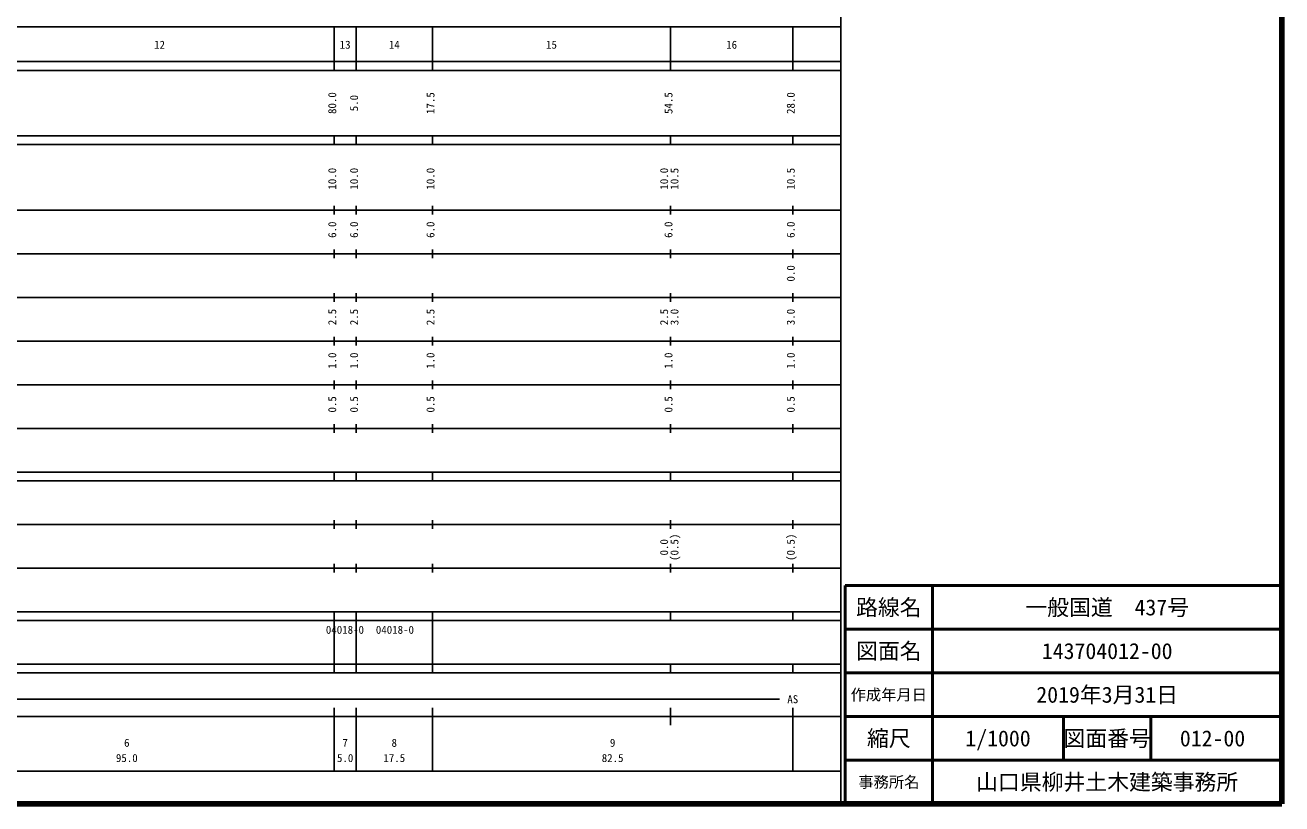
# Model space of a CAD drawing. Units: millimetres on the paper, enlarged 1000 times. Extents: x 40000 to 680000, y 20000 to 380000.
# Drawn here: x 392218 to 680000, y 20000 to 198357 of the extents above; entities that cross this region are included whole.
import ezdxf
from ezdxf.enums import TextEntityAlignment as Align

# ---------------------------------------------------------------- set-up
doc = ezdxf.new("R2010")
doc.units = ezdxf.units.MM
doc.header["$LTSCALE"] = 1000
for name, color, linetype, lineweight in [('M-TTL', 2, 'Continuous', 140), ('M-TTL-BAND', 7, 'Continuous', 25), ('M-TTL-FRAM', 2, 'Continuous', 50), ('M-TTL-LINE', 7, 'Continuous', 50)]:
    doc.layers.add(name, color=color, linetype=linetype, lineweight=lineweight)
doc.layers.add('M-TTL-TXT', color=7, linetype='Continuous')
doc.styles.add('ＭＳ ゴシック', font='')
doc.styles.get('ＭＳ ゴシック').set_extended_font_data('MS Gothic')

msp = doc.modelspace()

# ---------------------------------------------------------------- linework, layer by layer
at = {"layer": 'M-TTL'}
for p, q in [((680000, 20000), (680000, 380000)), ((40000, 20000), (680000, 20000))]:
    msp.add_line(p, q, dxfattribs=at)
at = {"layer": 'M-TTL-BAND'}
for p, q in [((579000, 20000), (579000, 370000)), ((68000, 198000), (579000, 198000)), ((463000, 188000), (463000, 198000)), ((468000, 188000), (468000, 198000)), ((468000, 188000), (468000, 198000)), ((485500, 188000), (485500, 198000)), ((540000, 188000), (540000, 198000)), ((568000, 188000), (568000, 198000)), ((568000, 188000), (568000, 198000)), ((40000, 190000), (579000, 190000)), ((40000, 188000), (579000, 188000)), ((40000, 173000), (579000, 173000)), ((463000, 171000), (463000, 173000)), ((468000, 171000), (468000, 173000)), ((468000, 171000), (468000, 173000)), ((485500, 171000), (485500, 173000)), ((540000, 171000), (540000, 173000)), ((568000, 171000), (568000, 173000)), ((568000, 171000), (568000, 173000)), ((40000, 171000), (579000, 171000)), ((40000, 156000), (579000, 156000)), ((463000, 155000), (463000, 157000)), ((468000, 155000), (468000, 157000)), ((468000, 155000), (468000, 157000)), ((485500, 155000), (485500, 157000)), ((540000, 155000), (540000, 157000)), ((568000, 155000), (568000, 157000)), ((568000, 155000), (568000, 157000)), ((463000, 145000), (463000, 147000)), ((468000, 145000), (468000, 147000)), ((468000, 145000), (468000, 147000)), ((485500, 145000), (485500, 147000)), ((540000, 145000), (540000, 147000)), ((568000, 145000), (568000, 147000)), ((568000, 145000), (568000, 147000)), ((46000, 146000), (579000, 146000)), ((52000, 136000), (579000, 136000)), ((463000, 135000), (463000, 137000)), ((468000, 135000), (468000, 137000)), ((468000, 135000), (468000, 137000)), ((485500, 135000), (485500, 137000)), ((540000, 135000), (540000, 137000)), ((568000, 135000), (568000, 137000)), ((568000, 135000), (568000, 137000)), ((463000, 125000), (463000, 127000)), ((468000, 125000), (468000, 127000)), ((468000, 125000), (468000, 127000)), ((485500, 125000), (485500, 127000)), ((540000, 125000), (540000, 127000)), ((568000, 125000), (568000, 127000)), ((568000, 125000), (568000, 127000)), ((46000, 126000), (579000, 126000)), ((52000, 116000), (579000, 116000)), ((463000, 115000), (463000, 117000)), ((468000, 115000), (468000, 117000)), ((468000, 115000), (468000, 117000)), ((485500, 115000), (485500, 117000)), ((540000, 115000), (540000, 117000)), ((568000, 115000), (568000, 117000)), ((568000, 115000), (568000, 117000)), ((463000, 105000), (463000, 107000)), ((468000, 105000), (468000, 107000)), ((468000, 105000), (468000, 107000)), ((485500, 105000), (485500, 107000)), ((540000, 105000), (540000, 107000)), ((568000, 105000), (568000, 107000)), ((568000, 105000), (568000, 107000)), ((46000, 106000), (579000, 106000)), ((40000, 96000), (579000, 96000)), ((463000, 94000), (463000, 96000)), ((468000, 94000), (468000, 96000)), ((468000, 94000), (468000, 96000)), ((485500, 94000), (485500, 96000)), ((540000, 94000), (540000, 96000)), ((568000, 94000), (568000, 96000)), ((568000, 94000), (568000, 96000)), ((40000, 94000), (579000, 94000)), ((49000, 84000), (579000, 84000)), ((463000, 83000), (463000, 85000)), ((468000, 83000), (468000, 85000)), ((468000, 83000), (468000, 85000)), ((485500, 83000), (485500, 85000)), ((540000, 83000), (540000, 85000)), ((568000, 83000), (568000, 85000)), ((568000, 83000), (568000, 85000)), ((463000, 73000), (463000, 75000)), ((468000, 73000), (468000, 75000)), ((468000, 73000), (468000, 75000)), ((485500, 73000), (485500, 75000)), ((540000, 73000), (540000, 75000)), ((568000, 73000), (568000, 75000)), ((568000, 73000), (568000, 75000)), ((40000, 74000), (579000, 74000)), ((40000, 64000), (579000, 64000)), ((463000, 62000), (463000, 64000)), ((468000, 62000), (468000, 64000)), ((468000, 62000), (468000, 64000)), ((485500, 62000), (485500, 64000)), ((540000, 62000), (540000, 64000)), ((568000, 62000), (568000, 64000)), ((568000, 62000), (568000, 64000)), ((40000, 62000), (579000, 62000)), ((463000, 52000), (463000, 62000)), ((468000, 52000), (468000, 62000)), ((468000, 52000), (468000, 62000)), ((468000, 52000), (468000, 62000)), ((468000, 52000), (468000, 62000)), ((485500, 52000), (485500, 62000)), ((40000, 52000), (579000, 52000)), ((463000, 50000), (463000, 52000)), ((468000, 50000), (468000, 52000)), ((468000, 50000), (468000, 52000)), ((485500, 50000), (485500, 52000)), ((540000, 50000), (540000, 52000)), ((568000, 50000), (568000, 52000)), ((568000, 50000), (568000, 52000)), ((40000, 50000), (579000, 50000)), ((71000, 44000), (565000, 44000)), ((463000, 27500), (463000, 42000)), ((468000, 27500), (468000, 42000)), ((468000, 27500), (468000, 42000)), ((485500, 27500), (485500, 42000)), ((540000, 38000), (540000, 42000)), ((568000, 27500), (568000, 42000)), ((568000, 27500), (568000, 42000)), ((40000, 40000), (579000, 40000)), ((68000, 27500), (579000, 27500))]:
    msp.add_line(p, q, dxfattribs=at)
at = {"layer": 'M-TTL-FRAM'}
for p, q in [((680000, 70000), (580000, 70000)), ((580000, 70000), (580000, 20000))]:
    msp.add_line(p, q, dxfattribs=at)
at = {"layer": 'M-TTL-LINE'}
for p, q in [((600000, 70000), (600000, 20000)), ((680000, 60000), (580000, 60000)), ((680000, 50000), (580000, 50000)), ((680000, 40000), (580000, 40000)), ((630000, 40000), (630000, 30000)), ((650000, 40000), (650000, 30000)), ((680000, 30000), (580000, 30000))]:
    msp.add_line(p, q, dxfattribs=at)

# ---------------------------------------------------------------- texts
at = {"layer": 'M-TTL-BAND', "style": 'ＭＳ ゴシック'}
for s, p in [('12', (423000, 192405)), ('13', (465500, 192405)), ('14', (476750, 192405)), ('15', (512750, 192405)), ('16', (554000, 192405)), ('AS', (568000, 42500)), ('6', (415500, 32523)), ('7', (465500, 32523)), ('8', (476750, 32523)), ('9', (526750, 32523)), ('95.0', (415500, 29033)), ('5.0', (465500, 29033)), ('17.5', (476750, 29033)), ('82.5', (526750, 29033))]:
    msp.add_text(s, height=1833, dxfattribs=at).set_placement(p, align=Align.BOTTOM_CENTER)
for s, p in [('80.0', (464000, 180500)), ('5.0', (469000, 180500)), ('17.5', (486500, 180500)), ('54.5', (541000, 180500)), ('28.0', (569000, 180500)), ('10.0', (464000, 163174)), ('10.0', (469000, 163174)), ('10.0', (486500, 163174)), ('10.0', (540000, 163174)), ('10.5', (542370, 163174)), ('10.5', (569000, 163174)), ('6.0', (464000, 151500)), ('6.0', (469000, 151500)), ('6.0', (486500, 151500)), ('6.0', (541000, 151500)), ('6.0', (569000, 151500)), ('0.0', (569000, 141500)), ('2.5', (464000, 131500)), ('2.5', (469000, 131500)), ('2.5', (486500, 131500)), ('2.5', (540000, 131500)), ('3.0', (542370, 131500)), ('3.0', (569000, 131500)), ('1.0', (464000, 121500)), ('1.0', (469000, 121500)), ('1.0', (486500, 121500)), ('1.0', (541000, 121500)), ('1.0', (569000, 121500)), ('0.5', (464000, 111500)), ('0.5', (469000, 111500)), ('0.5', (486500, 111500)), ('0.5', (541000, 111500)), ('0.5', (569000, 111500)), ('(0.5)', (542370, 78764)), ('(0.5)', (569000, 78764)), ('0.0', (540000, 78764))]:
    msp.add_text(s, height=1833, rotation=90, dxfattribs=at).set_placement(p, align=Align.BOTTOM_CENTER)
for p in [(461082, 58405), (472530, 58405)]:
    msp.add_text('04018-0', height=1833, dxfattribs=at).set_placement(p, align=Align.BOTTOM_LEFT)
at = {"layer": 'M-TTL-TXT', "style": 'ＭＳ ゴシック'}
for s, height, p in [('路線名', 3666, (590000, 65000)), ('路線名', 3666, (590000, 65000)), ('一般国道\u3000437号', 3666, (640000, 65000)), ('図面名', 3666, (590000, 55000)), ('図面名', 3666, (590000, 55000)), ('143704012-00', 3666, (640000, 55000)), ('作成年月日', 2566, (590000, 45000)), ('作成年月日', 2566, (590000, 45000)), ('2019年3月31日', 3666, (640000, 45000)), ('縮尺', 3666, (590000, 35000)), ('縮尺', 3666, (590000, 35000)), ('1/1000', 3666, (615000, 35000)), ('図面番号', 3666, (640000, 35000)), ('図面番号', 3666, (640000, 35000)), ('012-00', 3666, (664125, 35000)), ('事務所名', 2566, (590000, 25000)), ('事務所名', 2566, (590000, 25000)), ('山口県柳井土木建築事務所', 3666, (640000, 25000))]:
    msp.add_text(s, height=height, dxfattribs=at).set_placement(p, align=Align.MIDDLE_CENTER)

doc.saveas('drawing.dxf')
